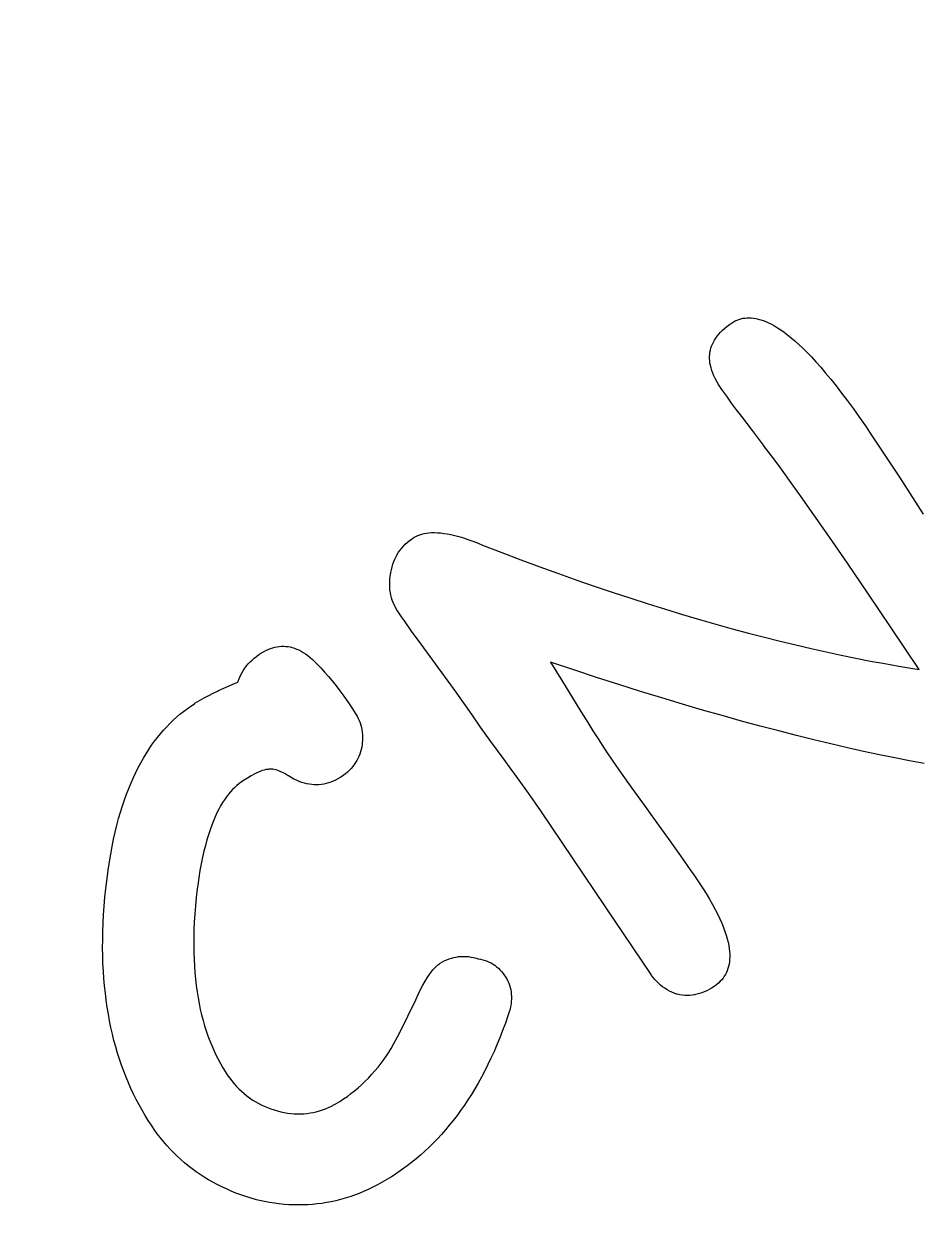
# Model space of a CAD drawing. Header units: inches. Extents: x -1316 to -504, y 751 to 1208.
# Drawn here: x -980.13 to -969.75, y 798.21 to 811.99 of the extents above; entities that cross this region are included whole.
import ezdxf

# ---------------------------------------------------------------- set-up
doc = ezdxf.new("R2010")
doc.units = ezdxf.units.IN
doc.header["$MEASUREMENT"] = 0
doc.linetypes.add('Continuous2', pattern=[0])
doc.layers.add('68343 AND 68344 CARRIAGE AND ARM PLATE', color=1, linetype='Continuous')
doc.layers.add('68351 TABLE', color=1, linetype='Continuous')

msp = doc.modelspace()

# ---------------------------------------------------------------- linework, layer by layer
at = {"layer": '68343 AND 68344 CARRIAGE AND ARM PLATE', "color": 3, "linetype": 'Continuous2', "lineweight": -3, "true_color": 0x00ff00}
for p, q in [((-971.926, 808.546), (-971.905, 808.558)), ((-971.905, 808.558), (-971.883, 808.568)), ((-971.883, 808.568), (-971.861, 808.576)), ((-971.861, 808.576), (-971.839, 808.583)), ((-971.839, 808.583), (-971.816, 808.588)), ((-971.816, 808.588), (-971.793, 808.591)), ((-971.793, 808.591), (-971.769, 808.594)), ((-971.769, 808.594), (-971.744, 808.594)), ((-971.744, 808.594), (-971.719, 808.593)), ((-971.719, 808.593), (-971.693, 808.59)), ((-971.693, 808.59), (-971.667, 808.586)), ((-971.667, 808.586), (-971.639, 808.58)), ((-971.639, 808.58), (-971.61, 808.572)), ((-971.61, 808.572), (-971.581, 808.562)), ((-971.581, 808.562), (-971.55, 808.55)), ((-971.55, 808.55), (-971.518, 808.536)), ((-972.095, 808.405), (-972.075, 808.427)), ((-972.075, 808.427), (-972.053, 808.45)), ((-972.053, 808.45), (-972.028, 808.472)), ((-972.028, 808.472), (-972.001, 808.494)), ((-972.001, 808.494), (-971.971, 808.516)), ((-971.971, 808.516), (-971.947, 808.533)), ((-971.947, 808.533), (-971.926, 808.546)), ((-971.518, 808.536), (-971.485, 808.519)), ((-971.485, 808.519), (-971.451, 808.5)), ((-971.451, 808.5), (-971.415, 808.479)), ((-971.415, 808.479), (-971.378, 808.454)), ((-971.378, 808.454), (-971.34, 808.427)), ((-971.34, 808.427), (-971.3, 808.397)), ((-972.178, 808.268), (-972.168, 808.291)), ((-972.168, 808.291), (-972.157, 808.314)), ((-972.157, 808.314), (-972.144, 808.337)), ((-972.144, 808.337), (-972.13, 808.36)), ((-972.13, 808.36), (-972.114, 808.382)), ((-972.114, 808.382), (-972.095, 808.405)), ((-971.3, 808.397), (-971.258, 808.363)), ((-971.258, 808.363), (-971.215, 808.326)), ((-971.215, 808.326), (-971.17, 808.286)), ((-971.17, 808.286), (-971.123, 808.242)), ((-972.201, 808.147), (-972.199, 808.172)), ((-972.201, 808.122), (-972.201, 808.147)), ((-972.199, 808.172), (-972.196, 808.197)), ((-972.196, 808.197), (-972.192, 808.221)), ((-972.192, 808.221), (-972.185, 808.245)), ((-972.185, 808.245), (-972.178, 808.268)), ((-971.123, 808.242), (-971.074, 808.193)), ((-971.074, 808.193), (-971.023, 808.141)), ((-971.023, 808.141), (-970.971, 808.084)), ((-972.199, 808.096), (-972.201, 808.122)), ((-972.196, 808.069), (-972.199, 808.096)), ((-972.191, 808.042), (-972.196, 808.069)), ((-972.184, 808.014), (-972.191, 808.042)), ((-972.175, 807.984), (-972.184, 808.014)), ((-970.971, 808.084), (-970.916, 808.022)), ((-970.916, 808.022), (-970.859, 807.955)), ((-972.164, 807.955), (-972.175, 807.984)), ((-972.151, 807.924), (-972.164, 807.955)), ((-972.136, 807.892), (-972.151, 807.924)), ((-972.118, 807.859), (-972.136, 807.892)), ((-970.859, 807.955), (-970.799, 807.884)), ((-970.799, 807.884), (-970.738, 807.807)), ((-972.098, 807.825), (-972.118, 807.859)), ((-972.075, 807.79), (-972.098, 807.825)), ((-972.059, 807.766), (-972.075, 807.79)), ((-972.003, 807.687), (-972.059, 807.766)), ((-970.738, 807.807), (-970.674, 807.724)), ((-970.674, 807.724), (-970.607, 807.636)), ((-971.946, 807.608), (-972.003, 807.687)), ((-971.888, 807.53), (-971.946, 807.608)), ((-970.607, 807.636), (-970.538, 807.542)), ((-971.828, 807.453), (-971.888, 807.53)), ((-971.705, 807.291), (-971.828, 807.453)), ((-970.538, 807.542), (-970.467, 807.441)), ((-970.467, 807.441), (-970.392, 807.333)), ((-970.392, 807.333), (-970.35, 807.271)), ((-971.579, 807.123), (-971.705, 807.291)), ((-970.35, 807.271), (-970.006, 806.753)), ((-971.565, 807.104), (-971.579, 807.123)), ((-971.485, 806.999), (-971.565, 807.104)), ((-971.389, 806.87), (-971.485, 806.999)), ((-971.275, 806.713), (-971.389, 806.87)), ((-971.149, 806.536), (-971.275, 806.713)), ((-970.006, 806.753), (-969.731, 806.324)), ((-970.994, 806.316), (-971.149, 806.536)), ((-970.814, 806.058), (-970.994, 806.316)), ((-975.596, 806.068), (-975.574, 806.078)), ((-975.574, 806.078), (-975.551, 806.087)), ((-975.551, 806.087), (-975.526, 806.094)), ((-975.526, 806.094), (-975.501, 806.1)), ((-975.501, 806.1), (-975.473, 806.105)), ((-975.473, 806.105), (-975.445, 806.108)), ((-975.445, 806.108), (-975.414, 806.111)), ((-975.414, 806.111), (-975.382, 806.111)), ((-975.382, 806.111), (-975.348, 806.11)), ((-975.348, 806.11), (-975.312, 806.107)), ((-975.312, 806.107), (-975.274, 806.103)), ((-975.274, 806.103), (-975.233, 806.097)), ((-975.233, 806.097), (-975.191, 806.088)), ((-975.191, 806.088), (-975.145, 806.078)), ((-975.145, 806.078), (-975.098, 806.065)), ((-975.779, 805.91), (-975.76, 805.933)), ((-975.76, 805.933), (-975.741, 805.955)), ((-975.741, 805.955), (-975.72, 805.977)), ((-975.72, 805.977), (-975.698, 805.998)), ((-975.698, 805.998), (-975.674, 806.017)), ((-975.674, 806.017), (-975.649, 806.036)), ((-975.649, 806.036), (-975.636, 806.045)), ((-975.636, 806.045), (-975.617, 806.057)), ((-975.617, 806.057), (-975.596, 806.068)), ((-975.098, 806.065), (-975.047, 806.05)), ((-975.047, 806.05), (-974.994, 806.032)), ((-974.994, 806.032), (-974.938, 806.012)), ((-974.938, 806.012), (-974.878, 805.989)), ((-974.878, 805.989), (-974.828, 805.967)), ((-974.828, 805.967), (-974.603, 805.881)), ((-970.607, 805.757), (-970.814, 806.058)), ((-975.851, 805.777), (-975.839, 805.806)), ((-975.839, 805.806), (-975.826, 805.834)), ((-975.826, 805.834), (-975.811, 805.86)), ((-975.811, 805.86), (-975.796, 805.885)), ((-975.796, 805.885), (-975.779, 805.91)), ((-974.603, 805.881), (-974.382, 805.797)), ((-974.382, 805.797), (-974.164, 805.717)), ((-975.887, 805.649), (-975.88, 805.683)), ((-975.88, 805.683), (-975.872, 805.716)), ((-975.872, 805.716), (-975.862, 805.747)), ((-975.862, 805.747), (-975.851, 805.777)), ((-974.164, 805.717), (-973.948, 805.639)), ((-970.37, 805.41), (-970.607, 805.757)), ((-975.899, 805.542), (-975.897, 805.576)), ((-975.899, 805.51), (-975.899, 805.542)), ((-975.897, 805.576), (-975.893, 805.61)), ((-975.893, 805.61), (-975.888, 805.645)), ((-975.888, 805.645), (-975.887, 805.649)), ((-973.948, 805.639), (-973.735, 805.563)), ((-973.735, 805.563), (-973.525, 805.49)), ((-975.898, 805.478), (-975.899, 805.51)), ((-975.896, 805.447), (-975.898, 805.478)), ((-975.891, 805.417), (-975.896, 805.447)), ((-975.886, 805.388), (-975.891, 805.417)), ((-975.878, 805.359), (-975.886, 805.388)), ((-973.525, 805.49), (-973.317, 805.42)), ((-973.317, 805.42), (-973.112, 805.353)), ((-970.101, 805.012), (-970.37, 805.41)), ((-975.869, 805.331), (-975.878, 805.359)), ((-975.859, 805.303), (-975.869, 805.331)), ((-975.847, 805.275), (-975.859, 805.303)), ((-975.834, 805.249), (-975.847, 805.275)), ((-975.819, 805.222), (-975.834, 805.249)), ((-973.112, 805.353), (-972.91, 805.288)), ((-972.91, 805.288), (-972.711, 805.226)), ((-975.803, 805.196), (-975.819, 805.222)), ((-975.762, 805.137), (-975.803, 805.196)), ((-975.73, 805.091), (-975.762, 805.137)), ((-972.711, 805.226), (-972.514, 805.166)), ((-972.514, 805.166), (-972.319, 805.108)), ((-972.319, 805.108), (-972.127, 805.053)), ((-975.646, 804.972), (-975.73, 805.091)), ((-975.537, 804.823), (-975.646, 804.972)), ((-972.127, 805.053), (-971.938, 805)), ((-971.938, 805), (-971.751, 804.95)), ((-969.942, 804.777), (-970.101, 805.012)), ((-971.751, 804.95), (-971.566, 804.902)), ((-971.566, 804.902), (-971.384, 804.856)), ((-971.384, 804.856), (-971.205, 804.813)), ((-977.44, 804.681), (-977.412, 804.701)), ((-977.412, 804.701), (-977.388, 804.717)), ((-977.388, 804.717), (-977.36, 804.734)), ((-977.36, 804.734), (-977.332, 804.748)), ((-977.332, 804.748), (-977.305, 804.761)), ((-977.305, 804.761), (-977.279, 804.772)), ((-977.279, 804.772), (-977.252, 804.78)), ((-977.252, 804.78), (-977.227, 804.787)), ((-977.227, 804.787), (-977.201, 804.792)), ((-977.201, 804.792), (-977.176, 804.796)), ((-977.176, 804.796), (-977.15, 804.798)), ((-977.15, 804.798), (-977.125, 804.798)), ((-977.125, 804.798), (-977.1, 804.797)), ((-977.1, 804.797), (-977.075, 804.794)), ((-977.075, 804.794), (-977.051, 804.79)), ((-977.051, 804.79), (-977.026, 804.783)), ((-977.026, 804.783), (-977, 804.776)), ((-977, 804.776), (-976.975, 804.766)), ((-976.975, 804.766), (-976.95, 804.755)), ((-976.95, 804.755), (-976.924, 804.741)), ((-976.924, 804.741), (-976.898, 804.726)), ((-976.898, 804.726), (-976.872, 804.709)), ((-976.872, 804.709), (-976.845, 804.69)), ((-975.401, 804.639), (-975.537, 804.823)), ((-971.205, 804.813), (-971.027, 804.771)), ((-971.027, 804.771), (-970.852, 804.732)), ((-970.852, 804.732), (-970.68, 804.695)), ((-970.68, 804.695), (-970.509, 804.66)), ((-969.778, 804.53), (-969.942, 804.777)), ((-977.573, 804.546), (-977.555, 804.571)), ((-977.555, 804.571), (-977.535, 804.594)), ((-977.535, 804.594), (-977.513, 804.617)), ((-977.513, 804.617), (-977.49, 804.639)), ((-977.49, 804.639), (-977.466, 804.66)), ((-977.466, 804.66), (-977.44, 804.681)), ((-976.845, 804.69), (-976.818, 804.668)), ((-976.818, 804.668), (-976.791, 804.644)), ((-976.791, 804.644), (-976.763, 804.617)), ((-976.763, 804.617), (-976.738, 804.592)), ((-976.738, 804.592), (-976.695, 804.548)), ((-975.338, 804.553), (-975.401, 804.639)), ((-975.222, 804.395), (-975.338, 804.553)), ((-974.041, 804.614), (-973.903, 804.389)), ((-973.77, 804.524), (-974.041, 804.614)), ((-970.509, 804.66), (-970.341, 804.627)), ((-970.341, 804.627), (-970.175, 804.597)), ((-970.175, 804.597), (-970.011, 804.568)), ((-970.011, 804.568), (-969.85, 804.541)), ((-977.645, 804.413), (-977.633, 804.441)), ((-977.633, 804.441), (-977.62, 804.469)), ((-977.62, 804.469), (-977.606, 804.496)), ((-977.606, 804.496), (-977.59, 804.521)), ((-977.59, 804.521), (-977.573, 804.546)), ((-976.695, 804.548), (-976.652, 804.5)), ((-976.652, 804.5), (-976.608, 804.45)), ((-976.608, 804.45), (-976.563, 804.397)), ((-973.507, 804.438), (-973.77, 804.524)), ((-973.25, 804.356), (-973.507, 804.438)), ((-969.85, 804.541), (-969.778, 804.53)), ((-977.942, 804.256), (-977.892, 804.279)), ((-977.892, 804.279), (-977.877, 804.286)), ((-977.877, 804.286), (-977.692, 804.368)), ((-977.692, 804.368), (-977.655, 804.384)), ((-977.655, 804.384), (-977.645, 804.413)), ((-976.563, 804.397), (-976.519, 804.342)), ((-976.519, 804.342), (-976.474, 804.283)), ((-976.474, 804.283), (-976.428, 804.221)), ((-975.129, 804.267), (-975.222, 804.395)), ((-973.903, 804.389), (-973.786, 804.201)), ((-972.999, 804.277), (-973.25, 804.356)), ((-978.151, 804.139), (-978.097, 804.172)), ((-978.097, 804.172), (-978.044, 804.202)), ((-978.044, 804.202), (-977.992, 804.23)), ((-977.992, 804.23), (-977.942, 804.256)), ((-976.428, 804.221), (-976.383, 804.155)), ((-976.383, 804.155), (-976.336, 804.087)), ((-975.056, 804.163), (-975.129, 804.267)), ((-974.999, 804.081), (-975.056, 804.163)), ((-973.786, 804.201), (-973.689, 804.044)), ((-972.754, 804.202), (-972.999, 804.277)), ((-972.515, 804.13), (-972.754, 804.202)), ((-978.363, 803.979), (-978.324, 804.013)), ((-978.324, 804.013), (-978.283, 804.045)), ((-978.283, 804.045), (-978.242, 804.076)), ((-978.242, 804.076), (-978.2, 804.106)), ((-978.2, 804.106), (-978.157, 804.134)), ((-978.157, 804.134), (-978.151, 804.139)), ((-976.336, 804.087), (-976.289, 804.014)), ((-976.289, 804.014), (-976.275, 803.99)), ((-974.939, 803.993), (-974.999, 804.081)), ((-973.689, 804.044), (-973.609, 803.916)), ((-972.282, 804.061), (-972.515, 804.13)), ((-972.054, 803.996), (-972.282, 804.061)), ((-978.514, 803.829), (-978.477, 803.868)), ((-978.477, 803.868), (-978.44, 803.907)), ((-978.44, 803.907), (-978.402, 803.944)), ((-978.402, 803.944), (-978.363, 803.979)), ((-976.275, 803.99), (-976.262, 803.965)), ((-976.262, 803.965), (-976.251, 803.94)), ((-976.251, 803.94), (-976.241, 803.914)), ((-976.241, 803.914), (-976.233, 803.888)), ((-976.233, 803.888), (-976.226, 803.861)), ((-974.849, 803.865), (-974.939, 803.993)), ((-974.73, 803.699), (-974.849, 803.865)), ((-973.609, 803.916), (-973.55, 803.821)), ((-971.831, 803.934), (-972.054, 803.996)), ((-971.614, 803.875), (-971.831, 803.934)), ((-971.402, 803.819), (-971.614, 803.875)), ((-978.619, 803.7), (-978.584, 803.744)), ((-978.584, 803.744), (-978.549, 803.787)), ((-978.549, 803.787), (-978.514, 803.829)), ((-976.226, 803.861), (-976.221, 803.833)), ((-976.221, 803.833), (-976.217, 803.804)), ((-976.217, 803.804), (-976.215, 803.775)), ((-976.215, 803.775), (-976.214, 803.744)), ((-976.214, 803.744), (-976.215, 803.713)), ((-973.55, 803.821), (-973.498, 803.739)), ((-973.498, 803.739), (-973.456, 803.674)), ((-971.196, 803.766), (-971.402, 803.819)), ((-970.994, 803.716), (-971.196, 803.766)), ((-978.716, 803.556), (-978.684, 803.606)), ((-978.684, 803.606), (-978.652, 803.654)), ((-978.652, 803.654), (-978.619, 803.7)), ((-976.229, 803.605), (-976.236, 803.578)), ((-976.223, 803.633), (-976.229, 803.605)), ((-976.219, 803.663), (-976.223, 803.633)), ((-976.217, 803.68), (-976.219, 803.663)), ((-976.215, 803.713), (-976.217, 803.68)), ((-974.576, 803.488), (-974.73, 803.699)), ((-973.456, 803.674), (-973.424, 803.624)), ((-973.424, 803.624), (-973.393, 803.578)), ((-970.798, 803.669), (-970.994, 803.716)), ((-970.606, 803.625), (-970.798, 803.669)), ((-970.42, 803.583), (-970.606, 803.625)), ((-978.807, 803.396), (-978.778, 803.451)), ((-978.778, 803.451), (-978.747, 803.505)), ((-978.747, 803.505), (-978.716, 803.556)), ((-976.293, 803.453), (-976.309, 803.43)), ((-976.279, 803.476), (-976.293, 803.453)), ((-976.266, 803.5), (-976.279, 803.476)), ((-976.255, 803.525), (-976.266, 803.5)), ((-976.245, 803.551), (-976.255, 803.525)), ((-976.236, 803.578), (-976.245, 803.551)), ((-974.538, 803.436), (-974.576, 803.488)), ((-973.393, 803.578), (-973.319, 803.47)), ((-973.319, 803.47), (-973.223, 803.332)), ((-970.238, 803.544), (-970.42, 803.583)), ((-970.06, 803.508), (-970.238, 803.544)), ((-969.888, 803.474), (-970.06, 803.508)), ((-969.719, 803.443), (-969.888, 803.474)), ((-978.863, 803.28), (-978.836, 803.339)), ((-978.836, 803.339), (-978.807, 803.396)), ((-977.46, 803.322), (-977.499, 803.3)), ((-977.426, 803.338), (-977.46, 803.322)), ((-977.397, 803.351), (-977.426, 803.338)), ((-977.372, 803.361), (-977.397, 803.351)), ((-977.351, 803.367), (-977.372, 803.361)), ((-977.332, 803.372), (-977.351, 803.367)), ((-977.317, 803.374), (-977.332, 803.372)), ((-977.304, 803.374), (-977.317, 803.374)), ((-977.297, 803.376), (-977.304, 803.374)), ((-977.283, 803.378), (-977.297, 803.376)), ((-977.268, 803.379), (-977.283, 803.378)), ((-977.252, 803.377), (-977.268, 803.379)), ((-977.234, 803.374), (-977.252, 803.377)), ((-977.213, 803.369), (-977.234, 803.374)), ((-977.191, 803.362), (-977.213, 803.369)), ((-977.167, 803.352), (-977.191, 803.362)), ((-977.139, 803.338), (-977.167, 803.352)), ((-977.108, 803.322), (-977.139, 803.338)), ((-977.074, 803.301), (-977.108, 803.322)), ((-976.411, 803.325), (-976.437, 803.305)), ((-976.387, 803.344), (-976.411, 803.325)), ((-976.365, 803.365), (-976.387, 803.344)), ((-976.345, 803.386), (-976.365, 803.365)), ((-976.326, 803.407), (-976.345, 803.386)), ((-976.309, 803.43), (-976.326, 803.407)), ((-974.402, 803.25), (-974.538, 803.436)), ((-973.223, 803.332), (-973.101, 803.159)), ((-978.916, 803.156), (-978.89, 803.219)), ((-978.89, 803.219), (-978.863, 803.28)), ((-977.667, 803.189), (-977.691, 803.166)), ((-977.642, 803.21), (-977.667, 803.189)), ((-977.616, 803.229), (-977.642, 803.21)), ((-977.59, 803.246), (-977.616, 803.229)), ((-977.544, 803.274), (-977.59, 803.246)), ((-977.499, 803.3), (-977.544, 803.274)), ((-977.07, 803.299), (-977.074, 803.301)), ((-977.038, 803.28), (-977.07, 803.299)), ((-977.006, 803.263), (-977.038, 803.28)), ((-976.975, 803.249), (-977.006, 803.263)), ((-976.945, 803.236), (-976.975, 803.249)), ((-976.915, 803.225), (-976.945, 803.236)), ((-976.886, 803.216), (-976.915, 803.225)), ((-976.857, 803.209), (-976.886, 803.216)), ((-976.828, 803.204), (-976.857, 803.209)), ((-976.8, 803.2), (-976.828, 803.204)), ((-976.772, 803.198), (-976.8, 803.2)), ((-976.744, 803.197), (-976.772, 803.198)), ((-976.717, 803.198), (-976.744, 803.197)), ((-976.689, 803.201), (-976.717, 803.198)), ((-976.662, 803.205), (-976.689, 803.201)), ((-976.635, 803.211), (-976.662, 803.205)), ((-976.607, 803.219), (-976.635, 803.211)), ((-976.58, 803.228), (-976.607, 803.219)), ((-976.553, 803.239), (-976.58, 803.228)), ((-976.525, 803.252), (-976.553, 803.239)), ((-976.498, 803.266), (-976.525, 803.252)), ((-976.47, 803.283), (-976.498, 803.266)), ((-976.464, 803.287), (-976.47, 803.283)), ((-976.437, 803.305), (-976.464, 803.287)), ((-974.296, 803.101), (-974.402, 803.25)), ((-978.966, 803.023), (-978.942, 803.09)), ((-978.942, 803.09), (-978.916, 803.156)), ((-977.786, 803.058), (-977.809, 803.025)), ((-977.763, 803.088), (-977.786, 803.058)), ((-977.74, 803.116), (-977.763, 803.088)), ((-977.716, 803.142), (-977.74, 803.116)), ((-977.691, 803.166), (-977.716, 803.142)), ((-974.214, 802.985), (-974.296, 803.101)), ((-973.101, 803.159), (-972.947, 802.946)), ((-979.012, 802.881), (-978.989, 802.953)), ((-978.989, 802.953), (-978.966, 803.023)), ((-977.875, 802.914), (-977.897, 802.872)), ((-977.854, 802.954), (-977.875, 802.914)), ((-977.832, 802.991), (-977.854, 802.954)), ((-977.809, 803.025), (-977.832, 802.991)), ((-974.152, 802.895), (-974.214, 802.985)), ((-972.947, 802.946), (-972.861, 802.827)), ((-979.054, 802.729), (-979.033, 802.806)), ((-979.033, 802.806), (-979.012, 802.881)), ((-977.937, 802.78), (-977.957, 802.73)), ((-977.917, 802.828), (-977.937, 802.78)), ((-977.897, 802.872), (-977.917, 802.828)), ((-973.406, 801.788), (-974.152, 802.895)), ((-972.861, 802.827), (-972.681, 802.578)), ((-979.092, 802.567), (-979.073, 802.65)), ((-979.073, 802.65), (-979.054, 802.729)), ((-977.976, 802.677), (-977.995, 802.62)), ((-977.957, 802.73), (-977.976, 802.677)), ((-979.109, 802.483), (-979.092, 802.567)), ((-978.03, 802.497), (-978.047, 802.43)), ((-978.013, 802.56), (-978.03, 802.497)), ((-977.995, 802.62), (-978.013, 802.56)), ((-972.681, 802.578), (-972.537, 802.376)), ((-979.14, 802.305), (-979.125, 802.395)), ((-979.125, 802.395), (-979.109, 802.483)), ((-978.063, 802.359), (-978.078, 802.285)), ((-978.047, 802.43), (-978.063, 802.359)), ((-972.537, 802.376), (-972.425, 802.216)), ((-979.167, 802.116), (-979.154, 802.212)), ((-979.154, 802.212), (-979.14, 802.305)), ((-978.078, 802.285), (-978.093, 802.206)), ((-972.425, 802.216), (-972.383, 802.156)), ((-979.18, 802), (-979.167, 802.116)), ((-978.106, 802.123), (-978.119, 802.036)), ((-978.093, 802.206), (-978.106, 802.123)), ((-972.383, 802.156), (-972.329, 802.077)), ((-972.329, 802.077), (-972.283, 802.007)), ((-979.191, 801.897), (-979.18, 802)), ((-978.124, 801.996), (-978.135, 801.896)), ((-978.119, 802.036), (-978.124, 801.996)), ((-972.283, 802.007), (-972.24, 801.939)), ((-972.24, 801.939), (-972.202, 801.875)), ((-979.2, 801.796), (-979.191, 801.897)), ((-978.145, 801.799), (-978.152, 801.704)), ((-978.135, 801.896), (-978.145, 801.799)), ((-972.202, 801.875), (-972.166, 801.814)), ((-972.166, 801.814), (-972.135, 801.756)), ((-979.212, 801.598), (-979.207, 801.696)), ((-979.207, 801.696), (-979.2, 801.796)), ((-978.152, 801.704), (-978.158, 801.611)), ((-972.878, 801.006), (-973.406, 801.788)), ((-972.135, 801.756), (-972.107, 801.7)), ((-972.107, 801.7), (-972.081, 801.647)), ((-979.215, 801.502), (-979.212, 801.598)), ((-978.158, 801.611), (-978.162, 801.521)), ((-972.081, 801.647), (-972.059, 801.597)), ((-972.059, 801.597), (-972.04, 801.549)), ((-972.04, 801.549), (-972.023, 801.503)), ((-979.218, 801.314), (-979.217, 801.407)), ((-979.217, 801.407), (-979.215, 801.502)), ((-978.164, 801.433), (-978.165, 801.348)), ((-978.162, 801.521), (-978.164, 801.433)), ((-972.023, 801.503), (-972.009, 801.46)), ((-972.009, 801.46), (-971.997, 801.418)), ((-971.997, 801.418), (-971.987, 801.379)), ((-979.216, 801.223), (-979.218, 801.314)), ((-978.165, 801.348), (-978.164, 801.264)), ((-978.164, 801.264), (-978.161, 801.183)), ((-971.987, 801.379), (-971.979, 801.341)), ((-971.979, 801.341), (-971.974, 801.305)), ((-971.974, 801.305), (-971.97, 801.271)), ((-971.97, 801.271), (-971.968, 801.239)), ((-979.214, 801.133), (-979.216, 801.223)), ((-979.209, 801.045), (-979.214, 801.133)), ((-978.161, 801.183), (-978.157, 801.103)), ((-975.361, 801.099), (-975.343, 801.115)), ((-975.343, 801.115), (-975.325, 801.128)), ((-975.325, 801.128), (-975.314, 801.135)), ((-975.314, 801.135), (-975.289, 801.151)), ((-975.289, 801.151), (-975.263, 801.165)), ((-975.263, 801.165), (-975.237, 801.176)), ((-975.237, 801.176), (-975.21, 801.187)), ((-975.21, 801.187), (-975.184, 801.195)), ((-975.184, 801.195), (-975.157, 801.202)), ((-975.157, 801.202), (-975.13, 801.207)), ((-975.13, 801.207), (-975.103, 801.211)), ((-975.103, 801.211), (-975.076, 801.213)), ((-975.076, 801.213), (-975.048, 801.214)), ((-975.048, 801.214), (-975.019, 801.213)), ((-975.019, 801.213), (-974.99, 801.211)), ((-974.99, 801.211), (-974.961, 801.206)), ((-974.961, 801.206), (-974.93, 801.2)), ((-974.93, 801.2), (-974.9, 801.193)), ((-974.9, 801.193), (-974.875, 801.185)), ((-974.875, 801.185), (-974.848, 801.181)), ((-974.848, 801.181), (-974.821, 801.175)), ((-974.821, 801.175), (-974.796, 801.168)), ((-974.796, 801.168), (-974.772, 801.159)), ((-974.772, 801.159), (-974.748, 801.149)), ((-974.748, 801.149), (-974.726, 801.138)), ((-974.726, 801.138), (-974.704, 801.125)), ((-974.704, 801.125), (-974.683, 801.111)), ((-974.683, 801.111), (-974.663, 801.095)), ((-971.976, 801.123), (-971.982, 801.098)), ((-971.972, 801.15), (-971.976, 801.123)), ((-971.969, 801.178), (-971.972, 801.15)), ((-971.967, 801.208), (-971.969, 801.178)), ((-971.968, 801.239), (-971.967, 801.208)), ((-979.203, 800.959), (-979.209, 801.045)), ((-978.157, 801.103), (-978.152, 801.026)), ((-978.152, 801.026), (-978.145, 800.951)), ((-975.466, 800.965), (-975.443, 801)), ((-975.443, 801), (-975.421, 801.03)), ((-975.421, 801.03), (-975.4, 801.057)), ((-975.4, 801.057), (-975.38, 801.079)), ((-975.38, 801.079), (-975.361, 801.099)), ((-974.663, 801.095), (-974.643, 801.078)), ((-974.643, 801.078), (-974.624, 801.059)), ((-974.624, 801.059), (-974.605, 801.039)), ((-974.605, 801.039), (-974.588, 801.017)), ((-974.588, 801.017), (-974.571, 800.993)), ((-974.571, 800.993), (-974.56, 800.977)), ((-974.56, 800.977), (-974.546, 800.953)), ((-972.871, 800.995), (-972.878, 801.006)), ((-972.852, 800.97), (-972.871, 800.995)), ((-972.031, 800.984), (-972.044, 800.964)), ((-972.018, 801.005), (-972.031, 800.984)), ((-972.007, 801.027), (-972.018, 801.005)), ((-971.997, 801.049), (-972.007, 801.027)), ((-971.989, 801.073), (-971.997, 801.049)), ((-971.982, 801.098), (-971.989, 801.073)), ((-979.196, 800.873), (-979.203, 800.959)), ((-979.187, 800.79), (-979.196, 800.873)), ((-978.145, 800.951), (-978.136, 800.877)), ((-978.136, 800.877), (-978.126, 800.806)), ((-975.542, 800.83), (-975.516, 800.881)), ((-975.516, 800.881), (-975.491, 800.926)), ((-975.491, 800.926), (-975.466, 800.965)), ((-974.546, 800.953), (-974.534, 800.929)), ((-974.534, 800.929), (-974.523, 800.905)), ((-974.523, 800.905), (-974.514, 800.88)), ((-974.514, 800.88), (-974.506, 800.855)), ((-974.506, 800.855), (-974.5, 800.829)), ((-972.833, 800.947), (-972.852, 800.97)), ((-972.812, 800.924), (-972.833, 800.947)), ((-972.79, 800.903), (-972.812, 800.924)), ((-972.768, 800.882), (-972.79, 800.903)), ((-972.744, 800.863), (-972.768, 800.882)), ((-972.719, 800.846), (-972.744, 800.863)), ((-972.693, 800.829), (-972.719, 800.846)), ((-972.177, 800.848), (-972.206, 800.832)), ((-972.148, 800.867), (-972.177, 800.848)), ((-972.136, 800.875), (-972.148, 800.867)), ((-972.115, 800.891), (-972.136, 800.875)), ((-972.095, 800.909), (-972.115, 800.891)), ((-972.077, 800.926), (-972.095, 800.909)), ((-972.06, 800.945), (-972.077, 800.926)), ((-972.044, 800.964), (-972.06, 800.945)), ((-979.177, 800.707), (-979.187, 800.79)), ((-979.166, 800.626), (-979.177, 800.707)), ((-978.126, 800.806), (-978.115, 800.736)), ((-978.115, 800.736), (-978.103, 800.668)), ((-975.689, 800.525), (-975.598, 800.711)), ((-975.598, 800.711), (-975.57, 800.774)), ((-975.57, 800.774), (-975.542, 800.83)), ((-974.5, 800.829), (-974.496, 800.804)), ((-974.496, 800.804), (-974.493, 800.777)), ((-974.493, 800.777), (-974.491, 800.75)), ((-974.491, 800.722), (-974.493, 800.694)), ((-974.491, 800.75), (-974.491, 800.722)), ((-972.666, 800.814), (-972.693, 800.829)), ((-972.639, 800.8), (-972.666, 800.814)), ((-972.611, 800.788), (-972.639, 800.8)), ((-972.582, 800.777), (-972.611, 800.788)), ((-972.575, 800.776), (-972.582, 800.777)), ((-972.545, 800.77), (-972.575, 800.776)), ((-972.517, 800.766), (-972.545, 800.77)), ((-972.488, 800.764), (-972.517, 800.766)), ((-972.459, 800.763), (-972.488, 800.764)), ((-972.431, 800.764), (-972.459, 800.763)), ((-972.403, 800.767), (-972.431, 800.764)), ((-972.375, 800.771), (-972.403, 800.767)), ((-972.347, 800.777), (-972.375, 800.771)), ((-972.319, 800.784), (-972.347, 800.777)), ((-972.291, 800.793), (-972.319, 800.784)), ((-972.263, 800.804), (-972.291, 800.793)), ((-972.234, 800.817), (-972.263, 800.804)), ((-972.206, 800.832), (-972.234, 800.817)), ((-979.152, 800.547), (-979.166, 800.626)), ((-978.103, 800.668), (-978.089, 800.602)), ((-978.089, 800.602), (-978.074, 800.537)), ((-974.517, 800.573), (-974.528, 800.54)), ((-974.508, 800.604), (-974.517, 800.573)), ((-974.502, 800.635), (-974.508, 800.604)), ((-974.496, 800.665), (-974.502, 800.635)), ((-974.493, 800.694), (-974.496, 800.665)), ((-979.138, 800.469), (-979.152, 800.547)), ((-979.122, 800.392), (-979.138, 800.469)), ((-978.074, 800.537), (-978.057, 800.474)), ((-978.057, 800.474), (-978.04, 800.413)), ((-975.756, 800.389), (-975.689, 800.525)), ((-974.562, 800.442), (-974.594, 800.357)), ((-974.532, 800.529), (-974.562, 800.442)), ((-974.528, 800.54), (-974.532, 800.529)), ((-979.105, 800.316), (-979.122, 800.392)), ((-979.087, 800.242), (-979.105, 800.316)), ((-978.04, 800.413), (-978.021, 800.353)), ((-978.021, 800.353), (-978.001, 800.295)), ((-978.001, 800.295), (-977.98, 800.238)), ((-975.85, 800.207), (-975.809, 800.285)), ((-975.809, 800.285), (-975.756, 800.389)), ((-974.594, 800.357), (-974.626, 800.274)), ((-979.067, 800.168), (-979.087, 800.242)), ((-979.046, 800.096), (-979.067, 800.168)), ((-977.98, 800.238), (-977.957, 800.183)), ((-977.957, 800.183), (-977.934, 800.129)), ((-975.905, 800.11), (-975.882, 800.15)), ((-975.882, 800.15), (-975.85, 800.207)), ((-974.659, 800.193), (-974.693, 800.114)), ((-974.626, 800.274), (-974.659, 800.193)), ((-979.023, 800.025), (-979.046, 800.096)), ((-978.999, 799.956), (-979.023, 800.025)), ((-977.934, 800.129), (-977.909, 800.076)), ((-977.909, 800.076), (-977.884, 800.025)), ((-977.884, 800.025), (-977.857, 799.975)), ((-975.998, 799.98), (-975.963, 800.027)), ((-975.963, 800.027), (-975.928, 800.076)), ((-975.928, 800.076), (-975.905, 800.11)), ((-974.728, 800.038), (-974.764, 799.963)), ((-974.693, 800.114), (-974.728, 800.038)), ((-978.974, 799.887), (-978.999, 799.956)), ((-978.948, 799.82), (-978.974, 799.887)), ((-977.857, 799.975), (-977.829, 799.927)), ((-977.829, 799.927), (-977.802, 799.883)), ((-977.802, 799.883), (-977.777, 799.845)), ((-976.108, 799.848), (-976.071, 799.89)), ((-976.071, 799.89), (-976.034, 799.934)), ((-976.034, 799.934), (-975.998, 799.98)), ((-974.8, 799.89), (-974.837, 799.819)), ((-974.764, 799.963), (-974.8, 799.89)), ((-978.92, 799.753), (-978.948, 799.82)), ((-978.891, 799.688), (-978.92, 799.753)), ((-977.777, 799.845), (-977.752, 799.81)), ((-977.752, 799.81), (-977.726, 799.776)), ((-977.726, 799.776), (-977.699, 799.743)), ((-977.699, 799.743), (-977.671, 799.712)), ((-976.265, 799.695), (-976.225, 799.731)), ((-976.225, 799.731), (-976.185, 799.768)), ((-976.185, 799.768), (-976.146, 799.807)), ((-976.146, 799.807), (-976.108, 799.848)), ((-974.876, 799.75), (-974.915, 799.683)), ((-974.837, 799.819), (-974.876, 799.75)), ((-978.861, 799.623), (-978.891, 799.688)), ((-978.83, 799.56), (-978.861, 799.623)), ((-977.671, 799.712), (-977.643, 799.683)), ((-977.643, 799.683), (-977.613, 799.655)), ((-977.613, 799.655), (-977.583, 799.629)), ((-977.583, 799.629), (-977.552, 799.604)), ((-977.552, 799.604), (-977.521, 799.581)), ((-976.432, 799.566), (-976.389, 799.596)), ((-976.389, 799.596), (-976.347, 799.628)), ((-976.347, 799.628), (-976.305, 799.66)), ((-976.305, 799.66), (-976.265, 799.695)), ((-974.954, 799.618), (-974.995, 799.555)), ((-974.915, 799.683), (-974.954, 799.618)), ((-978.797, 799.498), (-978.83, 799.56)), ((-978.763, 799.436), (-978.797, 799.498)), ((-977.521, 799.581), (-977.488, 799.558)), ((-977.488, 799.558), (-977.455, 799.538)), ((-977.455, 799.538), (-977.42, 799.518)), ((-977.42, 799.518), (-977.385, 799.5)), ((-977.385, 799.5), (-977.349, 799.483)), ((-977.349, 799.483), (-977.312, 799.467)), ((-977.312, 799.467), (-977.273, 799.453)), ((-976.642, 799.453), (-976.607, 799.467)), ((-976.607, 799.467), (-976.572, 799.484)), ((-976.572, 799.484), (-976.537, 799.502)), ((-976.537, 799.502), (-976.502, 799.522)), ((-976.502, 799.522), (-976.476, 799.537)), ((-976.476, 799.537), (-976.432, 799.566)), ((-975.036, 799.493), (-975.079, 799.433)), ((-974.995, 799.555), (-975.036, 799.493)), ((-978.727, 799.376), (-978.763, 799.436)), ((-978.691, 799.316), (-978.727, 799.376)), ((-977.273, 799.453), (-977.234, 799.44)), ((-977.234, 799.44), (-977.197, 799.429)), ((-977.197, 799.429), (-977.157, 799.419)), ((-977.157, 799.419), (-977.118, 799.411)), ((-977.118, 799.411), (-977.079, 799.404)), ((-977.079, 799.404), (-977.041, 799.399)), ((-977.041, 799.399), (-977.003, 799.396)), ((-977.003, 799.396), (-976.965, 799.395)), ((-976.965, 799.395), (-976.928, 799.395)), ((-976.928, 799.395), (-976.892, 799.396)), ((-976.892, 799.396), (-976.855, 799.4)), ((-976.855, 799.4), (-976.819, 799.405)), ((-976.819, 799.405), (-976.783, 799.411)), ((-976.783, 799.411), (-976.748, 799.419)), ((-976.748, 799.419), (-976.712, 799.429)), ((-976.712, 799.429), (-976.677, 799.44)), ((-976.677, 799.44), (-976.642, 799.453)), ((-975.165, 799.317), (-975.21, 799.262)), ((-975.121, 799.374), (-975.165, 799.317)), ((-975.079, 799.433), (-975.121, 799.374)), ((-978.655, 799.262), (-978.691, 799.316)), ((-978.621, 799.212), (-978.655, 799.262)), ((-978.586, 799.164), (-978.621, 799.212)), ((-975.255, 799.209), (-975.301, 799.156)), ((-975.21, 799.262), (-975.255, 799.209)), ((-978.55, 799.118), (-978.586, 799.164)), ((-978.513, 799.073), (-978.55, 799.118)), ((-978.475, 799.029), (-978.513, 799.073)), ((-975.395, 799.057), (-975.444, 799.009)), ((-975.348, 799.106), (-975.395, 799.057)), ((-975.301, 799.156), (-975.348, 799.106)), ((-978.436, 798.987), (-978.475, 799.029)), ((-978.396, 798.945), (-978.436, 798.987)), ((-978.356, 798.906), (-978.396, 798.945)), ((-978.314, 798.867), (-978.356, 798.906)), ((-975.543, 798.918), (-975.594, 798.875)), ((-975.493, 798.963), (-975.543, 798.918)), ((-975.444, 799.009), (-975.493, 798.963)), ((-978.271, 798.83), (-978.314, 798.867)), ((-978.228, 798.794), (-978.271, 798.83)), ((-978.183, 798.76), (-978.228, 798.794)), ((-975.698, 798.793), (-975.752, 798.754)), ((-975.646, 798.833), (-975.698, 798.793)), ((-975.594, 798.875), (-975.646, 798.833)), ((-978.138, 798.726), (-978.183, 798.76)), ((-978.091, 798.694), (-978.138, 798.726)), ((-978.043, 798.663), (-978.091, 798.694)), ((-977.994, 798.633), (-978.043, 798.663)), ((-977.944, 798.604), (-977.994, 798.633)), ((-975.934, 798.634), (-975.988, 798.603)), ((-975.88, 798.667), (-975.934, 798.634)), ((-975.861, 798.679), (-975.88, 798.667)), ((-975.806, 798.716), (-975.861, 798.679)), ((-975.752, 798.754), (-975.806, 798.716)), ((-977.893, 798.577), (-977.944, 798.604)), ((-977.841, 798.551), (-977.893, 798.577)), ((-977.787, 798.526), (-977.841, 798.551)), ((-977.733, 798.502), (-977.787, 798.526)), ((-977.677, 798.479), (-977.733, 798.502)), ((-976.201, 798.497), (-976.254, 798.475)), ((-976.148, 798.521), (-976.201, 798.497)), ((-976.094, 798.546), (-976.148, 798.521)), ((-976.041, 798.574), (-976.094, 798.546)), ((-975.988, 798.603), (-976.041, 798.574)), ((-977.619, 798.458), (-977.677, 798.479)), ((-977.561, 798.438), (-977.619, 798.458)), ((-977.501, 798.419), (-977.561, 798.438)), ((-977.439, 798.401), (-977.501, 798.419)), ((-977.405, 798.393), (-977.439, 798.401)), ((-977.348, 798.381), (-977.405, 798.393)), ((-977.29, 798.37), (-977.348, 798.381)), ((-977.233, 798.361), (-977.29, 798.37)), ((-977.177, 798.354), (-977.233, 798.361)), ((-977.121, 798.348), (-977.177, 798.354)), ((-976.736, 798.353), (-976.79, 798.348)), ((-976.682, 798.36), (-976.736, 798.353)), ((-976.628, 798.369), (-976.682, 798.36)), ((-976.575, 798.379), (-976.628, 798.369)), ((-976.521, 798.391), (-976.575, 798.379)), ((-976.468, 798.405), (-976.521, 798.391)), ((-976.414, 798.42), (-976.468, 798.405)), ((-976.361, 798.437), (-976.414, 798.42)), ((-976.308, 798.455), (-976.361, 798.437)), ((-976.254, 798.475), (-976.308, 798.455)), ((-977.065, 798.344), (-977.121, 798.348)), ((-977.009, 798.342), (-977.065, 798.344)), ((-976.954, 798.341), (-977.009, 798.342)), ((-976.899, 798.341), (-976.954, 798.341)), ((-976.845, 798.344), (-976.899, 798.341)), ((-976.79, 798.348), (-976.845, 798.344))]:
    msp.add_line(p, q, dxfattribs=at)
at = {"layer": '68351 TABLE', "color": 1, "linetype": 'Continuous2', "lineweight": -3, "true_color": 0xff0000}
msp.add_arc((-1090.121, 979.815), 220, 215.01308, 324.98692, dxfattribs=at)

doc.saveas('drawing.dxf')
